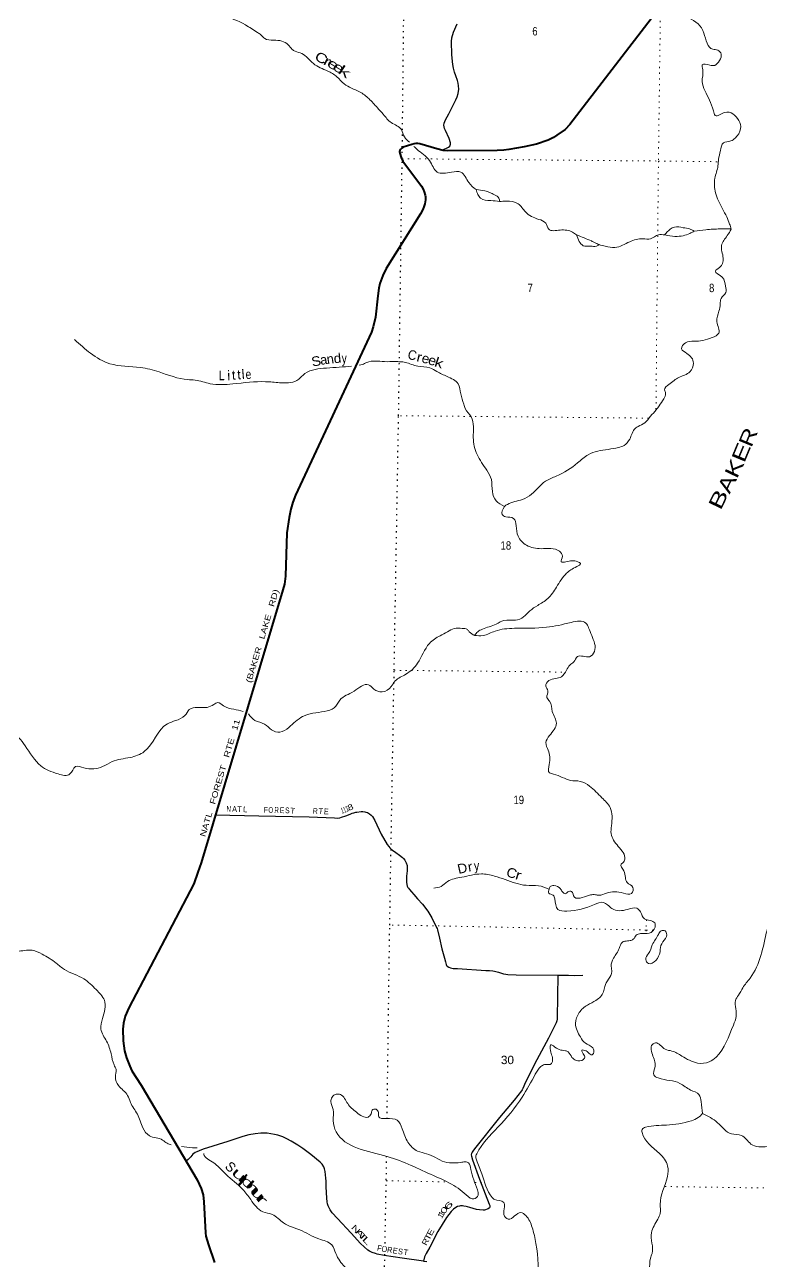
# Model space of a CAD drawing. Header units: feet. Extents: x -244583 to 4, y 367440 to 553773.
# Drawn here: x -176969 to -161590, y 424579 to 450412 of the extents above; entities that cross this region are included whole.
import ezdxf
from ezdxf.enums import TextEntityAlignment as Align

# ---------------------------------------------------------------- set-up
doc = ezdxf.new("R2010")
doc.units = ezdxf.units.FT
doc.header["$LTSCALE"] = 80
doc.linetypes.add('DOTTED', pattern=[1.5, 0.3, -1.2])
for name, color, linetype, lineweight in [('26', 7, 'Continuous', 40), ('29', 7, 'Continuous', 25), ('39', 7, 'Continuous', 13), ('6', 7, 'DOTTED', 25), ('7', 7, 'DOTTED', 13)]:
    doc.layers.add(name, color=color, linetype=linetype, lineweight=lineweight)
for name, color, linetype in [('27', 7, 'Continuous'), ('30', 7, 'Continuous'), ('41', 7, 'Continuous')]:
    doc.layers.add(name, color=color, linetype=linetype)

msp = doc.modelspace()

# ---------------------------------------------------------------- linework, layer by layer
at = {"layer": '26'}
for points in [[(-161100.9, 454172.69), (-165588.15, 448329.57), (-165686.17, 448226.73), (-165857.41, 448103.54), (-165925.31, 448056.26), (-166040.48, 448002.74), (-166285.92, 447918.89), (-166543.13, 447861.46), (-166859.95, 447804.3), (-166966.65, 447791.49), (-167105.55, 447781.56), (-168147.57, 447778.39), (-168229.91, 447787.22), (-168361.11, 447817.44), (-168721.18, 447922.99), (-168763.6, 447928.7), (-168801.79, 447928.15), (-168834.86, 447924.51), (-168886.93, 447910.91), (-169064.27, 447851.28), (-169097.99, 447830.67), (-169124.08, 447809.18), (-169136.82, 447787.23), (-169140.85, 447763.05), (-169135.71, 447726.04), (-169111.22, 447642.03), (-169073.23, 447563.56), (-168681.23, 447039.9), (-168646.82, 446974.09), (-168627.88, 446922.46), (-168607.62, 446852), (-168602.28, 446815.7), (-168603.35, 446753.78), (-168616.15, 446672.64), (-168636.42, 446610.72), (-168659.89, 446555.21), (-168704.01, 446463.42), (-169421.81, 445316.21), (-169491.04, 445175.86), (-169553.1, 445006.58), (-169576.4, 444906.82), (-169596.88, 444748.4), (-169647.19, 444300.31), (-169691.63, 444099.71), (-169725.78, 443992.94), (-171313.4, 440580.88), (-171371.97, 440436.95), (-171415.82, 440294.76), (-171450.9, 440116.55), (-171493.48, 439795.7), (-171523.52, 438892.57), (-171548.13, 438727.52), (-171577.74, 438608.25), (-173284.29, 432905.31), (-173353.52, 432708.09), (-173441.53, 432464.62), (-174798.05, 429874.9), (-174873.25, 429697.17), (-174909.01, 429550.35), (-174917.19, 429426.87), (-174913.28, 429183.09), (-174882.73, 428975.7), (-174845, 428828.64), (-174777.89, 428655.03), (-174729.77, 428555.33), (-174540.86, 428256.27)], [(-174540.86, 428256.27), (-173365.29, 426278.59), (-173284.88, 426097.7), (-173246.72, 425967.47), (-173229.96, 425820.1), (-173191.24, 425173.17), (-173184.82, 425106.03), (-173130.65, 424925.46), (-173006.32, 424552)]]:
    msp.add_lwpolyline(points, dxfattribs=at)
at = {"layer": '29'}
for points in [[(-168250.19, 447791.89), (-168210.95, 447809.26), (-168151.42, 447842.04), (-168119.9, 447855.59), (-168095.93, 447874.93), (-168078.67, 447914.93), (-168075.78, 447947.22), (-168105.38, 448036.07), (-168184.22, 448199.95), (-168204.97, 448241.44), (-168214.48, 448276.68), (-168215.34, 448316.12), (-168208.25, 448357.44), (-168182.2, 448423.49), (-168112.07, 448549.05), (-167966.68, 448840.5), (-167936.53, 448908.47), (-167918.62, 448972.72), (-167908.31, 449062.94), (-167912.28, 449132.37), (-167918.68, 449191.55), (-167931.13, 449247.56), (-167965.13, 449346.22), (-167993.37, 449423.86), (-168015.48, 449503.36), (-168033.5, 449584.77), (-168052.39, 449783.54), (-168057.67, 450060.76), (-168049.38, 450135.44), (-168014.11, 450257.83), (-167939.86, 450429.91)], [(-172984.2, 433908.15), (-172083.96, 433883.83), (-171033.04, 433861.51), (-170501.77, 433841.09), (-170435.09, 433839.29), (-170392.58, 433844.1), (-170351.75, 433855.24), (-170266.06, 433883.27), (-170172.01, 433921.19), (-170135.51, 433937.47), (-170097.06, 433950.66), (-170058.61, 433960.54), (-170031.33, 433963.92), (-169946.13, 433973.76), (-169905.92, 433974.82), (-169869.35, 433971.69), (-169843.3, 433964.94), (-169813.26, 433951.96), (-169771.43, 433928.58), (-169733.44, 433900.12), (-169705.98, 433871.56), (-169658, 433785.92), (-169526.23, 433499.13), (-169398.5, 433287.3), (-169368.73, 433241), (-169347.88, 433215.13), (-169326.98, 433195.96), (-169290.48, 433169.07), (-169223.09, 433118.69), (-169145.65, 433066.02), (-169080.28, 433015.7), (-169057.84, 432993.81), (-169035.23, 432961.89), (-169002.41, 432904.35), (-168985.33, 432848.81), (-168980.89, 432802.62), (-168982.75, 432733.88), (-168995.75, 432627.01), (-168995.16, 432499.54), (-168990.46, 432448.84), (-168985.33, 432414.89), (-168971.84, 432389.67), (-168957.86, 432370.95), (-168934.6, 432346.18), (-168895.44, 432298.59), (-168844.44, 432240.56), (-168767.82, 432147.95), (-168664.56, 432038.1), (-168551.41, 431893.09), (-168471.34, 431755.06), (-168370.15, 431554.73), (-168359.17, 431529.46), (-168351.48, 431504.2), (-168311.01, 431327.9), (-168258.32, 431107.99), (-168203.06, 430908.23), (-168185.6, 430835.18), (-168170.22, 430781.35), (-168160.33, 430761.58), (-168146.05, 430746.2), (-168115.29, 430722.03), (-168079.04, 430708.64), (-168023.01, 430698.96), (-167934.03, 430696.76), (-167338.38, 430654.24), (-167263.91, 430655.02), (-167194.7, 430649.53), (-167156.74, 430641.24), (-167076.4, 430620.86), (-166974.22, 430585.73), (-166925.56, 430574.83), (-166878.32, 430572.63), (-166705.97, 430560.28), (-165822.44, 430554.61), (-165616.11, 430557.13), (-165492.96, 430549.76), (-165312.85, 430555.01)], [(-165840.54, 430554.39), (-165850.54, 429665.22), (-165853.38, 429634.95), (-165858.3, 429602.71), (-165875.67, 429558.67), (-166035.91, 429241.33), (-166278.74, 428786.63), (-166511.68, 428323.57), (-166567.41, 428188.81), (-166584.92, 428157.63), (-166595.97, 428141.58), (-166752.43, 427945.69), (-167057.4, 427585.73), (-167574.66, 426928.04), (-167610.33, 426880.45), (-167627.52, 426855.18), (-167642.9, 426828.82), (-167646.2, 426800.26), (-167641.57, 426772.05), (-167621.26, 426700.69), (-167474.47, 426296.16), (-167268.16, 425774.7), (-167256.86, 425744.05), (-167257.57, 425717.77), (-167267.2, 425697.32), (-167293.07, 425676.24), (-167314.43, 425665.46), (-167346.21, 425655.42), (-167371.56, 425647.89), (-167399.02, 425646.73), (-167473.73, 425650.77), (-167536.1, 425662.57), (-167678.58, 425702.84), (-167726.4, 425719.29), (-167752.76, 425725.88), (-167798.9, 425733.57), (-167828.56, 425736.87), (-167869.21, 425736.87), (-167894.14, 425732.94), (-167930.73, 425722.58), (-167969.72, 425704.64), (-168014.22, 425668.76), (-168063.12, 425616.12), (-168116.38, 425556.7), (-168163.55, 425491.38), (-168341.33, 425198.79), (-168513.86, 424875.71), (-168589.85, 424743.78), (-168609.55, 424702.29), (-168621.71, 424669.08), (-168643.14, 424581.81)], [(-168643.14, 424581.81), (-169086.27, 424646.38), (-169466.92, 424703.2), (-169607.77, 424729.26), (-169643.37, 424738.29), (-169713.68, 424763.56), (-169773, 424791.02), (-169807.7, 424813.56), (-169957.61, 424953.16), (-170156.01, 425168.92), (-170441.02, 425471.99), (-170549.04, 425590.22), (-170593.88, 425652.12), (-170632.06, 425737.97), (-170644.14, 425776.42), (-170652.93, 425818.17), (-170662.13, 425894.72), (-170671.03, 426014.32), (-170675.78, 426137.85), (-170675.99, 426255.39), (-170679.05, 426315.97), (-170697.56, 426454.04), (-170708.95, 426506.96), (-170725.43, 426549.8), (-170758.39, 426609.12), (-170797.94, 426650.87), (-170997.31, 426810.11), (-171163.77, 426935.99), (-171267.01, 427002.42), (-171407.63, 427087), (-171498.81, 427137.54), (-171582.3, 427175.99), (-171681.16, 427212.24), (-171754.34, 427231.13), (-171909.44, 427253.53), (-171973.38, 427258.37), (-172038.82, 427255), (-172160.5, 427242.11), (-172291.96, 427217.72), (-172416.8, 427186.31), (-172727, 427081.4), (-173242.99, 426919.34), (-173327.89, 426883.77), (-173374.03, 426865.09), (-173413.58, 426848.62), (-173456.42, 426816.76), (-173501.46, 426761.83), (-173531.19, 426730.88), (-173556.39, 426704.71), (-173599.33, 426672.33)], [(-168643.14, 424581.81), (-168574.47, 424573.51)]]:
    msp.add_lwpolyline(points, dxfattribs=at)
at = {"layer": '39'}
for points in [[(-179072.71, 454728.27), (-178647.66, 454581.91), (-178299.71, 454451.57), (-178081.18, 454357.21), (-177854.17, 454157.68), (-177663.67, 453998.49), (-177464.77, 453754.36), (-177074.38, 453620.11), (-176807.17, 453473.31), (-176471.64, 453419.8), (-176099.54, 453313.82), (-175698.72, 453092.61), (-175484.32, 453020.49), (-175299.65, 452800.59), (-175071.8, 452384.6), (-174901.76, 452292.1), (-174753.61, 452112.54), (-174623.42, 451878.29), (-174430.54, 451626.05), (-174199.4, 451404.28), (-174071.49, 451234.77), (-173715.14, 451021.51), (-173561.29, 450937.05), (-173322.72, 450883.22), (-172847.05, 450633.94), (-172361.38, 450410.99), (-172110.27, 450249.98), (-172037.37, 450203.69), (-171958.28, 450123.03), (-171768.27, 450091.29), (-171468.94, 449995.18), (-171385.74, 449896.33), (-171324.99, 449858.09), (-171183.41, 449812.03), (-170942.21, 449600.41), (-170642.64, 449445.63), (-170452.29, 449324.87), (-170300.22, 449177.69), (-169978.39, 449010.85), (-169783.92, 448867.86), (-169605.42, 448678.28), (-169483.69, 448541.12), (-169315.36, 448367.69), (-169102.69, 448220.71), (-169041.51, 448069.19), (-168931.76, 447957.6)], [(-160268.98, 451875.41), (-160053.97, 451645.5), (-159839.34, 451514.71), (-159687.23, 451355.39), (-159372.42, 450915.41), (-159494.87, 450714.72), (-159624.24, 450736.54), (-159741.2, 450683.55), (-159882.38, 450626.44), (-160096.72, 450682.37), (-160242.35, 450730.44), (-160426.6, 450841.1), (-160665.24, 450911.11), (-160958.23, 450934.42), (-161329.84, 450912.95), (-161539.51, 450807.05), (-161684.99, 450816.69), (-161854.71, 450824.21), (-161977.47, 450704.45), (-162130.76, 450645.27), (-162294.81, 450753.97), (-162622.8, 450949.12), (-162689.71, 451011.61), (-162831.33, 451069.81), (-162837.65, 451136.55), (-162706.43, 451157.21), (-162607.43, 451153.5), (-162615.69, 451200), (-162765.44, 451270.31), (-162876.8, 451336.7), (-163048.34, 451293.65), (-163205.68, 451236.48), (-163302.38, 451167.37), (-163376.73, 451065.97), (-163432.93, 450972.72), (-163392.26, 450902.05), (-163240.18, 450752.85), (-163263.97, 450635.43), (-163118.21, 450552.97), (-162789.74, 450236.44), (-162600.58, 449899.22), (-162499.52, 449883.37), (-162426.47, 449798.64), (-162462.31, 449665), (-162562.92, 449563.51), (-162665.97, 449569.24), (-162821.53, 449574.79), (-162811.04, 449471.65), (-162824.23, 449226.81), (-162766.94, 449036.83), (-162589.56, 448612.58), (-162550.81, 448517.62), (-162351.07, 448581), (-162183.29, 448549.19), (-162020.49, 448240.2), (-162132.87, 448045.61), (-162223.53, 447984.62), (-162380.95, 447945.66), (-162440.92, 447781.59), (-162482.64, 447599.37), (-162494.24, 447465.81), (-162557.88, 447204.62), (-162544.58, 446899.18), (-162485.36, 446733.49), (-162312.37, 446400.26), (-162251.19, 446248.73), (-162216.44, 446143.64)], [(-152316.21, 449071.32), (-152903.34, 449108.04), (-153511.63, 449174.81), (-153820.31, 449072.63), (-154080.6, 448996.91), (-154249.88, 448891.15), (-154554.31, 448738.41), (-154788.5, 448701.21), (-155655.18, 448722.61), (-156447.05, 448726.05), (-156722.26, 448852.59), (-157195.79, 449071.53), (-157725.27, 449130.46), (-158008.14, 449145.71), (-158236.75, 449235.99), (-158468.99, 449219.03), (-158555.46, 449117.59), (-158524.6, 448972.03), (-158669.46, 448819.82), (-158985.46, 448523.4), (-159323.24, 448111.59), (-159577.97, 447639.37), (-159651.74, 447388.26), (-159624.53, 447141.54), (-159624.84, 446696.46), (-159774.74, 446281.23), (-159709.35, 446087.24), (-159619.64, 445873.09), (-159548.26, 445695.3), (-159432.34, 445495.4), (-159358.64, 445240.73), (-159242.85, 444547.21), (-159272.3, 443802.62), (-159403.93, 443363.17), (-159827.51, 442151.97), (-160002.12, 441334.07), (-160025.27, 441048.74), (-159917.64, 440377.43), (-159906.1, 440003.2), (-159783.69, 439692.06), (-159713.24, 439233.05), (-159838.99, 438840.16), (-159987.11, 438485.63), (-160182.31, 438292.79), (-160258.7, 438195.43), (-160250.15, 438074.07), (-160308.27, 437954.52), (-160491.96, 437919.51), (-160594.41, 437771.49), (-160608.16, 437670.29), (-160660.48, 437617.52), (-160730.74, 437503.99), (-160752.4, 437356.23), (-160870.91, 437183.88), (-160999.31, 436952.82), (-161034.73, 436709.94), (-161054.79, 436149.48), (-160817.79, 435454.33), (-160630.71, 435133.28), (-160488.23, 434854.57), (-160587.58, 434425.35), (-160796.84, 433688.26), (-161046.94, 433062.29), (-161196.4, 432531.75), (-161469.16, 431497.06), (-161824.85, 430492.43), (-161975.59, 430293.67), (-162065.88, 430135.57), (-162130.11, 430028.13), (-162123.38, 429854.17), (-162112.68, 429698.43), (-162172.56, 429512.11), (-162533.6, 428845.32), (-162678.66, 428743.68), (-162920.97, 428720.62), (-163248.78, 428867.22), (-163457.25, 428971.72), (-163598.8, 429009.69), (-163801.31, 429140.52), (-163861.78, 429107.95), (-163850.76, 428867.24), (-163811.42, 428620.56), (-163835.09, 428470.77), (-163741.93, 428408.36), (-163286.99, 428296.58), (-163064.24, 428155.71), (-162890.16, 428063.23), (-162847.16, 427913.66), (-162815.91, 427666.95)], [(-168842.86, 447870.73), (-168777.9, 447809.09), (-168518.42, 447573.25), (-168355.9, 447335.07), (-168056.92, 447332.01), (-167860.98, 447332.66), (-167696.52, 447114.72), (-167543.35, 446967.26)], [(-167543.35, 446967.26), (-167360.53, 446941.85), (-167255.35, 446905.79), (-167162.25, 446859.56), (-167067.04, 446791.1), (-167054.71, 446719.01)], [(-167054.71, 446719.01), (-167238.54, 446737.93), (-167450.83, 446785.77), (-167505.67, 446864.49), (-167543.35, 446967.26)], [(-167054.71, 446719.01), (-166913.28, 446728.89), (-166666.62, 446673.07), (-166512.43, 446501.62), (-166237.11, 446346.75), (-166091.36, 446268.34), (-166028.26, 446143.12), (-165789.81, 446121.66), (-165531.09, 446080.03), (-165446.02, 446021.65)], [(-162216.44, 446143.64), (-162300.75, 446005.8), (-162419.15, 445803.1), (-162385.79, 445532.11), (-162461.8, 445337.65), (-162548.39, 445266.55), (-162404.46, 445135.53), (-162339.1, 444947.6), (-162330.51, 444816.13), (-162429.02, 444694.42), (-162446.75, 444577.02), (-162474.46, 444429.24), (-162516.03, 444208.59), (-162478.75, 443967.97), (-162617.78, 443876.47), (-162997.24, 443798.33), (-163168.83, 443769.44), (-163253.19, 443643.73), (-163141.72, 443546.99), (-163005.59, 443343.11), (-163079.64, 443162.81), (-163309.47, 443044.71), (-163516.97, 442898.36), (-163609.44, 442782.74), (-163586.95, 442712.01), (-163626.9, 442594.53), (-163723.31, 442450.58), (-163783.58, 442365.41), (-163904.27, 442233.51), (-164022.92, 442093.52), (-164157.98, 442020.24), (-164220.44, 441979.57), (-164336.74, 441754.62), (-164453.4, 441624.76), (-164572.41, 441579.86), (-165004.4, 441503.57), (-165204.11, 441430.07), (-165423.62, 441257.38), (-165871.02, 440982.78), (-166094.83, 440876.84), (-166384.68, 440606.81), (-166578.17, 440494.89), (-166890.88, 440392.7), (-166953.34, 440350.01)], [(-163612.59, 446020.04), (-163489.05, 446139.42), (-163402.36, 446184.21), (-163220.51, 446172.68), (-163087.09, 446146.82), (-162991.96, 446096.56)], [(-162991.96, 446096.56), (-162747.66, 446129.74), (-162452.8, 446146.91), (-162218.11, 446148.69)], [(-165447.78, 446022.86), (-165390.96, 445886.28), (-165307.79, 445795.52), (-165156.25, 445785.91), (-165033.03, 445786.32), (-164976.59, 445818.87)], [(-165446.57, 446022.03), (-165286.19, 445957.44), (-165134.45, 445895.23), (-165069.55, 445862.19), (-164976.59, 445818.87)], [(-164976.59, 445818.87), (-164847.18, 445784.91), (-164645.07, 445759.28), (-164336.47, 445879.67), (-164064, 445941.27), (-163900.38, 445941.81), (-163737.08, 446025.3), (-163603.73, 446019.67)], [(-163603.73, 446019.67), (-163391.51, 445990.03), (-163219.87, 446004.77), (-163084.71, 446051.74), (-162991.96, 446096.56)], [(-175927.68, 443834.27), (-175593.27, 443548.1), (-175192.46, 443330.94), (-174553.82, 443252.14), (-174163.6, 443158.35), (-173565.05, 442998.5), (-173411.49, 442988.89), (-173096.07, 442913.06), (-172623.36, 442908.57), (-171938.75, 442955.35), (-171647.78, 442934.06), (-171290.4, 442977.73), (-171117.24, 443123.97), (-170669.24, 443240.77), (-170143.63, 443275.98)], [(-169983.35, 443300.44), (-169924.12, 443314.06), (-169825.32, 443358.89), (-169455.71, 443374.28), (-169021.33, 443357.52), (-168762.47, 443279.48), (-168513.86, 443243.89), (-168362.07, 443169.54), (-168151.58, 443063.02), (-167918.68, 442908.01), (-167865.37, 442703.86), (-167801.9, 442483.56), (-167769.24, 442394.65), (-167647.37, 442221.07), (-167603.28, 441788.28), (-167525.15, 441434.5), (-167317.83, 441103.4), (-167226.19, 440911.52), (-167205.02, 440658.7), (-167127.52, 440468.79), (-166953.89, 440347.93)], [(-166953.34, 440350.01), (-166999.14, 440177.9), (-166926.25, 440133.63), (-166762.49, 440099.78), (-166705.33, 439944.2), (-166668.15, 439729.87), (-166489.64, 439536.25), (-166184.34, 439466.46), (-165802.34, 439411.08), (-165743.37, 439310.12), (-165765.15, 439194.74), (-165672.21, 439191), (-165421.73, 439193.85), (-165367.04, 439153.57), (-165441.55, 439092.64), (-165657.15, 438952.33), (-165868.14, 438662.33), (-166049.02, 438423), (-166258.55, 438280.69), (-166421.74, 438166.86), (-166554.59, 438043.01), (-166721.97, 437971.64), (-166962.35, 437968.82), (-167125.67, 437891.4), (-167414.13, 437785.25), (-167508.86, 437730.31), (-167579.27, 437653.2)], [(-178736.85, 437883.17), (-178610.51, 437598.34), (-178476.54, 437430.87), (-178388.73, 437184.34), (-178333.45, 436992.33), (-178385.12, 436771.65), (-178416.75, 436591.49), (-178346.87, 436282.19), (-178327.62, 436005.09), (-178221.93, 435835.51), (-177865.71, 435656.64), (-177381.06, 435696.69), (-177095.54, 435517.58), (-176961.57, 435350.11), (-176632.71, 434930.41), (-176272.49, 434761.66), (-176024.02, 434760.47), (-175909.46, 434912.58), (-175731.6, 434886.87), (-175343.86, 434914.46), (-175144.28, 435018.3), (-174768.88, 435104.51), (-174472.4, 435226.88), (-173987.82, 435809.11), (-173820.41, 435874.41), (-173624.87, 435980.26), (-173532.43, 436106), (-173156.88, 436151.75), (-173023.78, 436210.86), (-172937.08, 436251.61), (-172815.61, 436181.21), (-172603.24, 436113.13), (-172404.58, 436062.62)], [(-167579.27, 437653.2), (-167397.46, 437653.8), (-167147.32, 437743.65), (-166745.57, 437803.65), (-166070.95, 437824.1), (-165560.27, 437924.93), (-165251.15, 437911.79), (-165196.24, 437814.87), (-165130.97, 437651.22), (-165073.11, 437315.58), (-165173.71, 437210.04), (-165428.24, 437213.24), (-165506.59, 437099.69), (-165583.11, 437036.72), (-165657.43, 436927.23), (-165761.94, 436789.31), (-166022.22, 436709.55), (-166088.43, 436594.01), (-166045.64, 436497.05), (-166065.29, 436355.37), (-166008.44, 436278.68), (-165953.07, 436064.42), (-165867.28, 435817.89), (-166011.74, 435562.5), (-166087.93, 435414.56), (-166038.83, 435254.9), (-166017.49, 434959.61), (-166010.76, 434783.62), (-165927.83, 434757.6), (-165571.8, 434625.26), (-165371.74, 434605.69), (-165173.39, 434505.2), (-164917.93, 434263.28), (-164745.43, 434057.5), (-164717.71, 433679.27), (-164725.15, 433513.36), (-164574.64, 433244.79), (-164438.28, 432982.24), (-164484.42, 432899.14), (-164516.64, 432872.74), (-164459.54, 432733.33), (-164389.93, 432490.8), (-164268.34, 432390.05), (-164298.15, 432264.52), (-164465.84, 432270.03), (-164823.38, 432268.84), (-164974.72, 432225.85), (-165053.55, 432237.73), (-165154.53, 432233.35), (-165328.05, 432180.17), (-165491.7, 432185.7), (-165552.76, 432304.86), (-165625.45, 432296.52), (-165685.9, 432257.88), (-165740.59, 432296.14), (-165785.28, 432362.75), (-165918.86, 432429.07), (-165999.58, 432406.55), (-166021.46, 432351.17)], [(-172297.18, 436013.61), (-172161.96, 435875.87), (-171961.69, 435801.69), (-171815.78, 435680.79), (-171641.87, 435632.81), (-171454.39, 435732.56), (-171166.4, 435960.1), (-170714.31, 436064.78), (-170504.53, 436142.36), (-170390, 436302.56), (-170093.78, 436489.67), (-169789.26, 436622.18), (-169679.84, 436533.53), (-169505.88, 436473.41), (-169316.43, 436585.31), (-169232.04, 436702.93), (-169010.38, 436843.26), (-168766.83, 437072.67), (-168517.94, 437486.21), (-168294.34, 437648.8), (-168143.15, 437728.2), (-168002.01, 437797.45), (-167836.38, 437802.05), (-167727.2, 437776.11), (-167686.62, 437729.72), (-167579.27, 437653.2)], [(-166021.46, 432351.17), (-166244.08, 432425.97), (-166498.63, 432433.21), (-166712.92, 432477.01), (-167161.95, 432627.25), (-167434.83, 432670.85), (-167844.63, 432602.72), (-168141.23, 432512.72), (-168276.18, 432411.12), (-168429.56, 432372.17)], [(-166021.46, 432351.17), (-166025.32, 432272.94), (-165936.26, 432224.68), (-165901.63, 432151.97), (-165836.14, 431929.65), (-165648.14, 431893.86), (-165070.94, 432033.34), (-164891.32, 432076.42), (-164707, 431947.56), (-164377.67, 431930.45), (-164187.88, 431955.35), (-164112.84, 431878.73), (-164027.45, 431735.37), (-163912.16, 431697.32), (-163815.01, 431647.06), (-163808.62, 431562.11), (-163929.32, 431432.24), (-164111.1, 431425.56), (-164199.85, 431390.88), (-164264.16, 431305.69), (-164328.69, 431277.16), (-164437.73, 431264.66), (-164494.2, 431242.21), (-164556.34, 431116.58), (-164672.72, 430913.88), (-164724.56, 430737.7), (-164707.99, 430630.54), (-164778.09, 430474.53), (-164858.29, 430318.48), (-164884.11, 430205.1), (-165041, 430030.6), (-165220.41, 429932.9), (-165391.5, 429774.53), (-165469.41, 429547.68), (-165365.3, 429264.8), (-165261.78, 429135.67), (-165107.88, 429039.07), (-165083.37, 428968.35), (-165119.44, 428893.37), (-165202.44, 428939.63), (-165299.61, 428991.9), (-165333.94, 428989.77), (-165325.67, 428941.24), (-165274.82, 428850.37), (-165302.88, 428793.63), (-165458.36, 428776.93), (-165543.44, 428839.36), (-165622.67, 428954.41), (-165679.32, 428978.5), (-165808.69, 429000.33), (-165930.2, 429078.82), (-165980.78, 429100.91), (-165998.66, 429021.95), (-165947.2, 428773.28), (-165971.19, 428708.46), (-166114.53, 428687.76), (-166191.14, 428647.04), (-166307.68, 428486.83), (-166584.6, 428006.44), (-167091.23, 427377.61), (-167531.49, 426825.87), (-167547.49, 426783.33), (-167534.42, 426695.5), (-167422.82, 426407.45), (-167208.8, 425910.49), (-167162.18, 425870.18), (-166968.02, 425810.14), (-166951.49, 425713.08), (-166963.01, 425557.27), (-166873.75, 425458.43), (-166740.68, 425525.64), (-166611.68, 425596.87), (-166506.39, 425534.51), (-166374.14, 425288.13), (-166294.05, 424948.52), (-166266.47, 424082.74), (-166340.55, 423386.56), (-166390.13, 423145.65), (-166527.27, 423088.54), (-166650.86, 423185.24), (-166786.19, 423180.74), (-167004.1, 423113.26), (-167306.98, 423081.91), (-167650.8, 423187.99), (-167810.9, 423323), (-167883.99, 423417.84)], [(-162815.91, 427666.95), (-162502.06, 427473.78), (-162214.32, 427242.08), (-162000.07, 427208.4), (-161805.45, 427028.99), (-161461.84, 426977.54), (-160722, 427370.45), (-160498.5, 427557.31), (-160265.31, 427853.46), (-159591.63, 428114.65), (-159190.3, 428285.92), (-158974.65, 428416.11), (-158807.51, 428552.21), (-158699.02, 428704.3), (-158607.58, 429088.99), (-158394.49, 429358.77), (-158117.57, 429837.13), (-157832.18, 430214.37), (-157478.35, 430654.56), (-157325.21, 430756.22), (-156907.37, 430836.51), (-156390.28, 431370.29), (-156101.42, 431895.23), (-155989.01, 432081.73), (-155809.43, 432132.9), (-155551.01, 432172.2), (-155220.55, 432392.62)], [(-163868.54, 431193.2), (-163738.06, 431408.07), (-163679.76, 431481.1), (-163594.91, 431479.36), (-163568.21, 431364.13), (-163668.63, 431214.09), (-163704.35, 431046.06), (-163790.51, 430865.72), (-163945.81, 430800.46), (-164002.69, 430883.22), (-163942.57, 431008.85), (-163868.54, 431193.2)], [(-177326.97, 431096.4), (-177126.85, 431060.65), (-176811.78, 431075.86), (-176605.44, 430997.64), (-176315.85, 430810.46), (-176135.54, 430673.49), (-175736.84, 430478.58), (-175477.41, 430254.88), (-175306.87, 430032.9), (-175343.79, 429652.44), (-175379.29, 429429.79), (-175259.13, 429175.28), (-175165.19, 428912.59), (-175103.7, 428680.14), (-175062.92, 428583.17), (-175076.48, 428431.4), (-175011.15, 428253.58), (-174820.45, 428041.79), (-174763.34, 427898.35), (-174616.94, 427649.99), (-174500.7, 427365.13), (-174366.74, 427201.7), (-174089.65, 427111.59), (-173996.93, 427043.44), (-173908.9, 427014.09)], [(-167667.31, 425900.87), (-168009.71, 426162.74), (-168434.71, 426369.7), (-169401.83, 426769.08), (-170466.36, 427285.47), (-170527.87, 427519.94), (-170530.77, 427748.54), (-170575.85, 427914.28), (-170549.94, 428005.41), (-170463.33, 428070.43), (-170378.46, 428062.62), (-170224.2, 427872.97), (-170041.7, 427691.5), (-169800.93, 427593.17), (-169736.54, 427658.12), (-169714.62, 427735.07), (-169631.87, 427753.55), (-169585.14, 427684.92), (-169576.74, 427599.98), (-169423.06, 427560.03), (-169190.62, 427524.39), (-169086.92, 427348.72), (-168966.65, 427065.89), (-168765.95, 426880.44), (-168577.87, 426824.42), (-168391.73, 426748.16), (-168207.55, 426655.71), (-167991.33, 426636.2), (-167841.89, 426648.83), (-167765.17, 426659.2), (-167704.47, 426633.1), (-167652.48, 426499.74), (-167518.49, 426073.33), (-167503.91, 425960.09), (-167588.45, 425880.9), (-167667.31, 425900.87)], [(-165357.93, 421583.22), (-165265.78, 421783.81), (-165248.22, 421945.71), (-165349.63, 422052.6), (-165485.53, 422195.78), (-165740.81, 422391.17), (-165721.2, 422544.99), (-165620.52, 422630.3), (-165458.95, 422636.9), (-165408.69, 422699.78), (-165485.98, 422837.1), (-165490.67, 423005), (-165404.16, 423098.34), (-165240.21, 423011.9), (-165147.08, 422959.61), (-165073.19, 423180.37), (-164956.89, 423403.29), (-164701.27, 423644.89), (-164578.49, 423758.59), (-164478.03, 423900.54), (-164105.45, 424193.1), (-163930.52, 424404.08), (-163905.17, 424640.86), (-163871.22, 424742.13), (-163882.99, 425175.03), (-163748.74, 425458.7), (-163700.73, 425580.25), (-163701.45, 425768.39), (-163550.16, 426347.49), (-163544.95, 426568.02), (-163713.63, 426832.48), (-164076.91, 427270.28), (-164077.16, 427335.02), (-164004.6, 427377.75), (-163570.47, 427423.7), (-163047.63, 427516.47), (-162908.5, 427579.65), (-162815.91, 427666.95)], [(-173696.75, 426975.66), (-173468.87, 426949.78), (-173371.74, 426946.29)], [(-173232.1, 426830.28), (-173219.79, 426788.76), (-173122.48, 426698.05), (-172992.86, 426611.48), (-172771.86, 426399.8), (-172417.12, 426079.31), (-172250.66, 425867.44), (-171999.2, 425615.39), (-171801.01, 425557.38), (-171566.01, 425380.13), (-171222.03, 425233.59), (-170831.45, 425046.74), (-170556.23, 424920.2), (-170472.71, 424738.4), (-170389.31, 424586.95), (-170200.53, 424350.87), (-170063.51, 423916.37), (-170013.98, 423643.42), (-170132.3, 423418.46), (-170260.86, 423231.91), (-170319, 423116.41), (-170421.33, 422936.01), (-170437.08, 422830.76), (-170438.75, 422739.72)]]:
    msp.add_spline(points, degree=3, dxfattribs=at)
at = {"layer": '6'}
msp.add_line((-169483.22, 422905.88), (-169448.92, 424738.95), dxfattribs=at)
for points in [[(-169402.78, 427555.04), (-169347.74, 431604.4), (-169255.12, 436925.39), (-169162.49, 442244.36), (-169088.23, 447613.84), (-169027.98, 452946.86), (-168937.48, 458294.14), (-168905.68, 460127.57)], [(-169444.93, 424952.49), (-169420.14, 426277.41), (-169413.6, 426758.91)]]:
    msp.add_lwpolyline(points, dxfattribs=at)
at = {"layer": '7'}
for p, q in [((-163940.45, 442192.87), (-169162.49, 442244.36)), ((-169255.12, 436925.39), (-165687.32, 436887.66)), ((-169420.41, 426262.94), (-168131.31, 426235.26)), ((-167565.22, 426223.11), (-167345.61, 426218.39))]:
    msp.add_line(p, q, dxfattribs=at)
for points in [[(-163686.96, 451450.9), (-163736.95, 447564.86), (-163789.34, 442355.63)], [(-169088.23, 447613.84), (-163736.95, 447564.86), (-162482.27, 447550.57)], [(-163989.14, 431717.28), (-163994.22, 431498.78), (-163996.1, 431424.26)], [(-163846.49, 431497.43), (-163994.22, 431498.78), (-169347.74, 431604.4)], [(-163599.41, 426141.3), (-158765.62, 426068.02), (-153379.84, 425978.69), (-152466.66, 425958.18)]]:
    msp.add_lwpolyline(points, dxfattribs=at)

# ---------------------------------------------------------------- texts
at = {"layer": '27', "width": 1.3}
for s, p in [('(BAKER   LAKE   RD)', (-172241.76, 436653.39)), ('NATL   FOREST   RTE   11', (-173200.78, 433437.4))]:
    msp.add_text(s, height=120, rotation=73.341, dxfattribs=at).set_placement(p)
at = {"layer": '30'}
for s, rotation, width, p in [('N', 358.453, 0.65, (-172711.03, 433970.8)), ('A', 358.453, 0.75, (-172589.2, 433967.52)), ('T', 358.453, 0.85, (-172485.26, 433964.68)), ('L', 358.453, 0.8, (-172366.75, 433961.5)), ('F', 358.783, 0.75, (-171936.29, 433950.71)), ('O', 358.783, 0.65, (-171832.66, 433948.54)), ('R', 358.783, 0.65, (-171710.83, 433945.92)), ('E', 358.783, 0.7, (-171595.79, 433941.28)), ('S', 358.783, 0.7, (-171485.89, 433938.94)), ('T', 358.783, 0.85, (-171372.49, 433932.14)), ('R', 357.799, 0.7, (-170903.49, 433926.58)), ('T', 357.799, 0.85, (-170788.3, 433922.16)), ('E', 357.799, 0.75, (-170673.57, 433917.75)), ('1', 18.113, 0.45, (-170319.46, 433937.84)), ('1', 19.956, 0.5, (-170268.62, 433956.47)), ('1', 21.959, 0.55, (-170217.02, 433979.76)), ('8', 24.038, 1.35, (-170144.92, 434011.16)), ('6', 44.317, 2.15, (-168079.29, 425701.18)), ('1', 58.717, 0.8, (-168239.31, 425500.63)), ('1', 58.717, 0.8, (-168215.67, 425540.4)), ('0', 56.066, 1.75, (-168164.13, 425612.29)), ('N', 313.241, 1.6, (-170098.96, 425210.43)), ('A', 312.6, 1.75, (-170018.2, 425122.76)), ('E', 61.897, 1.3, (-168441.2, 425160.38)), ('T', 312.6, 1.95, (-169952.92, 425053.57)), ('L', 312.466, 2, (-169873.82, 424967.29)), ('R', 61.897, 1.2, (-168549.58, 424957.44)), ('T', 61.329, 1.5, (-168494.91, 425059.12)), ('F', 349.518, 0.95, (-169572.29, 424793.88)), ('O', 349.518, 0.8, (-169470.38, 424774.97)), ('R', 351.51, 0.8, (-169354.44, 424757.26)), ('E', 351.51, 0.85, (-169240.61, 424740.19)), ('S', 351.51, 0.85, (-169131.91, 424723.91))]:
    msp.add_text(s, height=120, rotation=rotation, dxfattribs=dict(at, width=width)).set_placement(p, align=Align.CENTER)
msp.add_text('T', height=120, rotation=351.71, dxfattribs=at).set_placement((-169020.01, 424707.46), align=Align.CENTER)
at = {"layer": '41'}
for s, rotation, width, p in [('C', 330.142, 1.3, (-170827.37, 449633.45)), ('r', 332.749, 1.55, (-170694.53, 449564.42)), ('e', 328.603, 1.55, (-170580.33, 449500.78)), ('e', 328.856, 1.5, (-170463.16, 449431.59)), ('k', 326.361, 1.8, (-170347.35, 449350.39)), ('d', 5.914, 1.05, (-170429.8, 443345.71)), ('C', 347.866, 0.95, (-168897.23, 443414.02)), ('S', 11.947, 1.1, (-170863.23, 443287.29)), ('y', 1.641, 0.8, (-170295.15, 443345.57)), ('r', 347.482, 1.15, (-168750.15, 443373.51)), ('e', 345.777, 1.05, (-168620.66, 443343.35)), ('e', 343.406, 1.1, (-168484.87, 443304.48)), ('k', 342.4, 1.3, (-168348.35, 443255.03)), ('L', 0.462, 0.8, (-172855.08, 442986.4)), ('e', 4.761, 0.8, (-172291.31, 443011.44)), ('D', 12.709, 1.05, (-167810.05, 432692.53)), ('r', 9.605, 1.05, (-167654.07, 432724.75)), ('y', 4.17, 0.85, (-167526.98, 432744.34)), ('C', 340.211, 1.1, (-166834.23, 432598.09)), ('r', 342.877, 1.25, (-166687.68, 432552.94)), ('u', 318.18, 2.05, (-172557.45, 426315.31)), ('p', 317.627, 2.05, (-172385.59, 426158.82)), ('l', 317.627, 1.7, (-172469.92, 426235.77)), ('h', 315.202, 2.1, (-172270.67, 426047.4)), ('u', 311.554, 2.05, (-172185.51, 425932.69)), ('r', 311.95, 2.15, (-172084.29, 425809.08))]:
    msp.add_text(s, height=200, rotation=rotation, dxfattribs=dict(at, width=width)).set_placement(p, align=Align.CENTER)
for s, rotation, p in [('a', 9.289, (-170712.23, 443316.75)), ('n', 8.818, (-170575.59, 443331.84)), ('i', 2.376, (-172705.98, 442986.39)), ('t', 3.376, (-172600.92, 442996.6)), ('t', 4.761, (-172487.42, 443002.57)), ('l', 4.761, (-172401.61, 443009.16)), ('S', 316.062, (-172739.34, 426479.56))]:
    msp.add_text(s, height=200, rotation=rotation, dxfattribs=at).set_placement(p, align=Align.CENTER)
for s, rotation, width, p in [('R', 67.442, 1.3, (-161797.95, 441565.33)), ('E', 67.442, 1.45, (-161946.63, 441241.62)), ('K', 64.451, 1.4, (-162100.06, 440911)), ('A', 64.451, 1.35, (-162251.17, 440594.87)), ('B', 64.155, 1.5, (-162439.44, 440252.1))]:
    msp.add_text(s, height=300, rotation=rotation, dxfattribs=dict(at, width=width)).set_placement(p)
at = {"layer": '7'}
for s, width, p in [('6', 0.85, (-166371.01, 450188.5)), ('7', 0.85, (-166469.55, 444825.9)), ('8', 0.85, (-162679.78, 444825.92)), ('18', 0.85, (-167033.38, 439446.62)), ('19', 0.85, (-166764.21, 434130.56)), ('30', 1.05, (-167026.44, 428697.76))]:
    msp.add_text(s, height=175, dxfattribs=dict(at, width=width)).set_placement(p)

doc.saveas('drawing.dxf')
